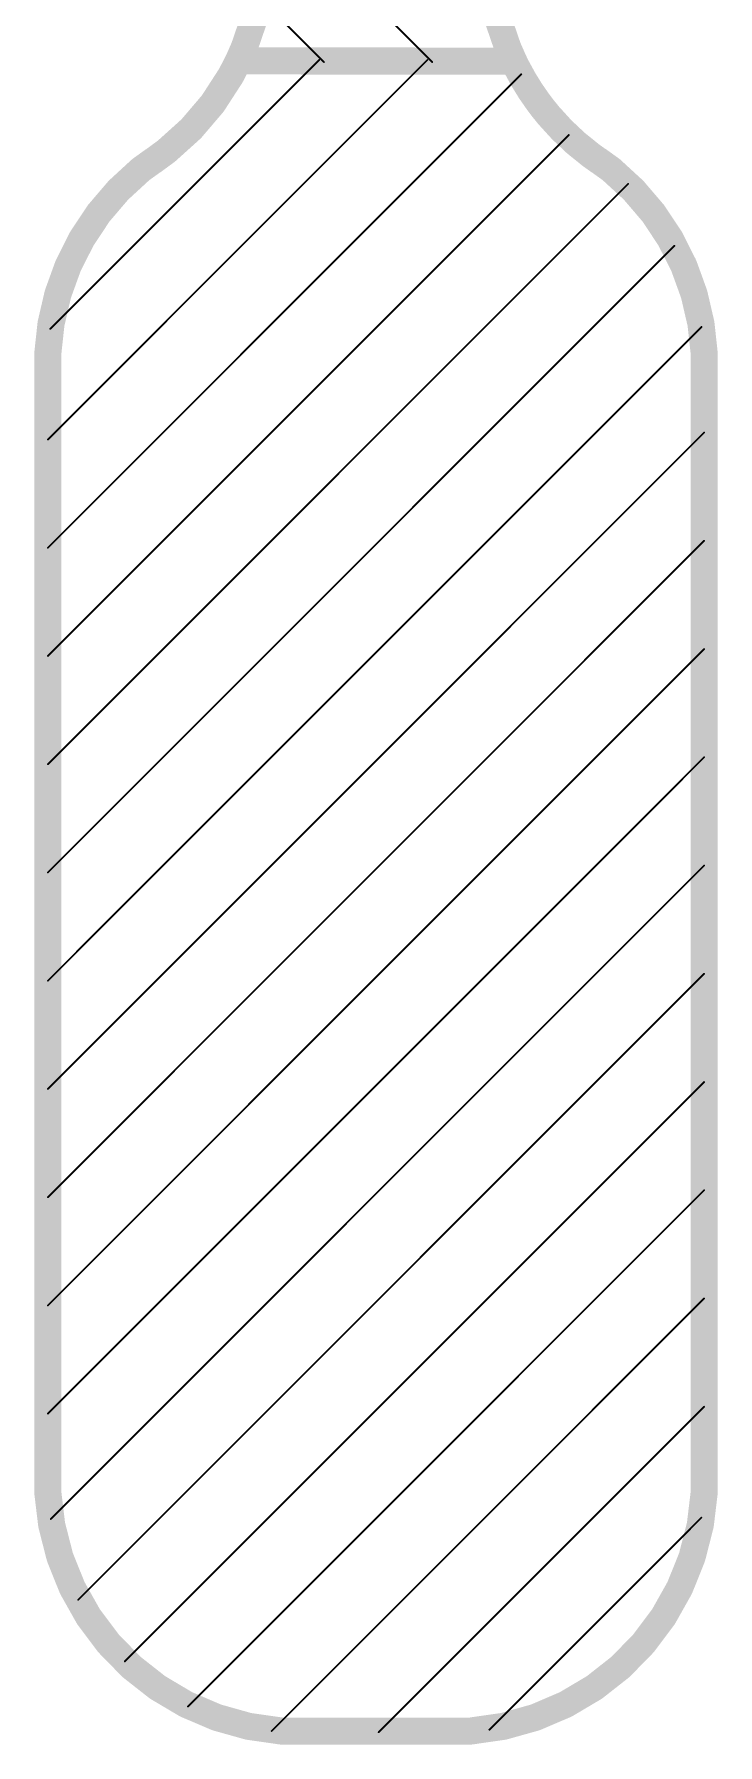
# Model space of a CAD drawing. Header units: inches. Extents: x -4.2 to 12.6, y -6.1 to 3.
# Drawn here: x 10.633 to 11.012, y -3.154 to -2.206 of the extents above; entities that cross this region are included whole.
import ezdxf

# ---------------------------------------------------------------- set-up
doc = ezdxf.new("R2010")
doc.units = ezdxf.units.IN
doc.header["$MEASUREMENT"] = 0
doc.layers.add('Dimension', color=6, linetype='Continuous')

msp = doc.modelspace()

# ---------------------------------------------------------------- linework, layer by layer
at = {"layer": 'Dimension'}
for points, const_width in [([(10.7597879, -2.1272666), (10.8537182, -2.2211969)], 0.001), ([(10.7574087, -2.1848874), (10.7937051, -2.2211838)], 0.001), ([(10.7494849, -2.2132842), (10.7546531, -2.1981963)], 0.015), ([(10.8904983, -2.1982481), (10.8956809, -2.2133556)], 0.015), ([(10.7462661, -2.2205836), (10.7494849, -2.2132842)], 0.015), ([(10.8956809, -2.2133556), (10.8989086, -2.2206636)], 0.015), ([(10.7420422, -2.2287653), (10.7462662, -2.2205836)], 0.015), ([(10.7462661, -2.2205836), (10.7462662, -2.2205835)], 0.015), ([(10.7462662, -2.2205835), (10.8989086, -2.2206636)], 0.015), ([(10.7462662, -2.2205836), (10.8989087, -2.2206635)], 0.015), ([(10.8989086, -2.2206636), (10.8989087, -2.2206635)], 0.015), ([(10.8989086, -2.2206636), (10.9006009, -2.2240962)], 0.015), ([(10.9006009, -2.2240962), (10.904263, -2.2308165)], 0.015), ([(10.6406502, -2.4904348), (10.903124, -2.227961)], 0.001), ([(10.6406506, -2.4304344), (10.8510199, -2.2200651)], 0.001), ([(10.6419799, -2.3691051), (10.7910329, -2.2200521)], 0.001), ([(10.7320318, -2.2442106), (10.7420422, -2.2287653)], 0.015), ([(10.904263, -2.2308165), (10.9082862, -2.2373271)], 0.015), ([(10.7200854, -2.2582123), (10.7320318, -2.2442106)], 0.015), ([(10.9082862, -2.2373271), (10.9126584, -2.2436086)], 0.015), ([(10.9126584, -2.2436086), (10.9149715, -2.2466576)], 0.015), ([(10.9149715, -2.2466576), (10.918356, -2.2508277)], 0.015), ([(10.918356, -2.2508277), (10.9255914, -2.2587642)], 0.015), ([(10.7064087, -2.2705295), (10.7200854, -2.2582123)], 0.015), ([(10.9255914, -2.2587642), (10.9334126, -2.266124)], 0.015), ([(10.6406497, -2.5504353), (10.9294527, -2.2616323)], 0.001), ([(10.698994, -2.2759889), (10.7064087, -2.2705295)], 0.015), ([(10.9334126, -2.266124), (10.941774, -2.272864)], 0.015), ([(10.941774, -2.272864), (10.9461421, -2.275989)], 0.015), ([(10.6797509, -2.2922351), (10.6921286, -2.2808462)], 0.015), ([(10.6921286, -2.2808462), (10.6989535, -2.2759319)], 0.015), ([(10.6989535, -2.2759319), (10.698994, -2.2759888)], 0.015), ([(10.698994, -2.2759889), (10.698994, -2.2759888)], 0.015), ([(10.9461421, -2.275989), (10.9461835, -2.2759327)], 0.015), ([(10.9461834, -2.2759328), (10.9461835, -2.2759327)], 0.015), ([(10.9461834, -2.2759328), (10.9530076, -2.2808465)], 0.015), ([(10.9530076, -2.2808465), (10.9653843, -2.2922342)], 0.015), ([(10.6688224, -2.3050212), (10.6797509, -2.2922351)], 0.015), ([(10.9653843, -2.2922342), (10.976312, -2.3050187)], 0.015), ([(10.6406493, -2.6104357), (10.9623802, -2.2887048)], 0.001), ([(10.6594997, -2.3190213), (10.6688224, -2.3050212)], 0.015), ([(10.976312, -2.3050187), (10.9856342, -2.3190172)], 0.015), ([(10.6519164, -2.334035), (10.6594997, -2.3190213)], 0.015), ([(10.9856342, -2.3190172), (10.9932174, -2.3340291)], 0.015), ([(10.6406488, -2.6704362), (10.9880503, -2.3230347)], 0.001), ([(10.6461812, -2.3498471), (10.6519164, -2.334035)], 0.015), ([(10.9932174, -2.3340291), (10.9989529, -2.3498394)], 0.015), ([(10.6423761, -2.3662312), (10.6461812, -2.3498471)], 0.015), ([(10.9989529, -2.3498394), (11.0027586, -2.3662216)], 0.015), ([(10.6405557, -2.3829525), (10.6423761, -2.3662312)], 0.015), ([(11.0027586, -2.3662216), (11.0045801, -2.3829412)], 0.015), ([(10.6406484, -2.7304366), (11.0030406, -2.3680444)], 0.001), ([(10.6405557, -2.3829525), (10.6406509, -2.391362)], 0.015), ([(11.0044856, -2.3913499), (11.0045801, -2.3829412)], 0.015), ([(10.6406463, -3.0046251), (10.6406509, -2.3913619)], 0.015), ([(10.6406509, -2.391362), (10.6406509, -2.3913619)], 0.015), ([(11.0044856, -2.3913499), (11.0044858, -3.0046271)], 0.015), ([(10.6406479, -2.7904371), (11.0044856, -2.4265994)], 0.001), ([(10.6406475, -2.8504375), (11.0044856, -2.4865994)], 0.001), ([(10.640647, -2.910438), (11.0044857, -2.5465993)], 0.001), ([(10.6406466, -2.9704384), (11.0044857, -2.6065993)], 0.001), ([(10.6422555, -3.0288295), (11.0044857, -2.6665993)], 0.001), ([(10.6574593, -3.0736257), (11.0044857, -2.7265993)], 0.001), ([(10.6832956, -3.1077894), (11.0044857, -2.7865993)], 0.001), ([(10.7183071, -3.1327779), (11.0044857, -2.8465993)], 0.001), ([(10.7647083, -3.1463767), (11.0044858, -2.9065992)], 0.001), ([(10.8240479, -3.1470371), (11.0044858, -2.9665992)], 0.001), ([(10.6405429, -3.0138205), (10.6406463, -3.0046251)], 0.015), ([(11.0044858, -3.0046272), (11.0044858, -3.0046271)], 0.015), ([(11.0044858, -3.0046272), (11.0045891, -3.0138225)], 0.015), ([(10.6405429, -3.0138205), (10.6427384, -3.0320807)], 0.015), ([(11.0023936, -3.0320826), (11.0045891, -3.0138225)], 0.015), ([(10.6427384, -3.0320807), (10.6472985, -3.0498982)], 0.015), ([(10.9978334, -3.0498999), (11.0023936, -3.0320826)], 0.015), ([(10.8854236, -3.1456614), (11.0029617, -3.0281233)], 0.001), ([(10.6472985, -3.0498982), (10.6541452, -3.066968)], 0.015), ([(10.9909866, -3.0669695), (10.9978334, -3.0498999)], 0.015), ([(10.6541452, -3.066968), (10.6631614, -3.0829982)], 0.015), ([(10.9819704, -3.0829995), (10.9909866, -3.0669695)], 0.015), ([(10.6631614, -3.0829982), (10.6741929, -3.0977143)], 0.015), ([(10.9709389, -3.0977155), (10.9819704, -3.0829995)], 0.015), ([(10.6741929, -3.0977143), (10.6870508, -3.1108646)], 0.015), ([(10.958081, -3.1108656), (10.9709389, -3.0977155)], 0.015), ([(10.6870508, -3.1108646), (10.7015151, -3.1222241)], 0.015), ([(10.9436166, -3.122225), (10.958081, -3.1108656)], 0.015), ([(10.7015151, -3.1222241), (10.7173385, -3.1315985)], 0.015), ([(10.9277933, -3.1315992), (10.9436166, -3.122225)], 0.015), ([(10.7173385, -3.1315985), (10.73425, -3.1388274)], 0.015), ([(10.9108818, -3.1388278), (10.9277933, -3.1315992)], 0.015), ([(10.73425, -3.1388274), (10.7519604, -3.143787)], 0.015), ([(10.7519604, -3.143787), (10.7701667, -3.1463924)], 0.015), ([(10.8749654, -3.1463926), (10.8931715, -3.1437873)], 0.015), ([(10.8931715, -3.1437873), (10.9108818, -3.1388278)], 0.015), ([(10.7701667, -3.1463924), (10.779362, -3.1464959)], 0.015), ([(10.779362, -3.1464959), (10.7793621, -3.1464959)], 0.015), ([(10.7793621, -3.1464959), (10.8657701, -3.1464959)], 0.015), ([(10.8657701, -3.1464959), (10.8749654, -3.1463926)], 0.015)]:
    msp.add_lwpolyline(points, dxfattribs=dict(at, const_width=const_width))
for points, const_width in [([(10.7457349, -2.2132842, 1), (10.7532349, -2.2132842, 1)], 0.0075), ([(10.7457349, -2.2132842, 1), (10.7532349, -2.2132842, 1)], 0.0075), ([(10.8919309, -2.2133556, 1), (10.8994309, -2.2133556, 1)], 0.0075), ([(10.8919309, -2.2133556, 1), (10.8994309, -2.2133556, 1)], 0.0075), ([(10.7425161, -2.2205836, 1), (10.7500161, -2.2205836, 1)], 0.0075), ([(10.7425161, -2.2205836, 1), (10.7500161, -2.2205836, 1)], 0.0075), ([(10.7425162, -2.2205835, 1), (10.7500162, -2.2205835, 1)], 0.0075), ([(10.7425162, -2.2205835, 1), (10.7500162, -2.2205835, 1)], 0.0075), ([(10.7425162, -2.2205836, 1), (10.7500162, -2.2205836, 1)], 0.0075), ([(10.7425162, -2.2205836, 1), (10.7500162, -2.2205836, 1)], 0.0075), ([(10.8951586, -2.2206636, 1), (10.9026586, -2.2206636, 1)], 0.0075), ([(10.8951586, -2.2206636, 1), (10.9026586, -2.2206636, 1)], 0.0075), ([(10.8951586, -2.2206636, 1), (10.9026586, -2.2206636, 1)], 0.0075), ([(10.8951586, -2.2206636, 1), (10.9026586, -2.2206636, 1)], 0.0075), ([(10.8951587, -2.2206635, 1), (10.9026587, -2.2206635, 1)], 0.0075), ([(10.8951587, -2.2206635, 1), (10.9026587, -2.2206635, 1)], 0.0075), ([(10.8968509, -2.2240962, 1), (10.9043509, -2.2240962, 1)], 0.0075), ([(10.8968509, -2.2240962, 1), (10.9043509, -2.2240962, 1)], 0.0075), ([(10.7382922, -2.2287653, 1), (10.7457922, -2.2287653, 1)], 0.0075), ([(10.7382922, -2.2287653, 1), (10.7457922, -2.2287653, 1)], 0.0075), ([(10.7907829, -2.2200521, 1), (10.7912829, -2.2200521, 1)], 0.0005), ([(10.7934551, -2.2211838, 1), (10.7939551, -2.2211838, 1)], 0.0005), ([(10.8507699, -2.2200651, 1), (10.8512699, -2.2200651, 1)], 0.0005), ([(10.8534682, -2.2211969, 1), (10.8539682, -2.2211969, 1)], 0.0005), ([(10.900513, -2.2308165, 1), (10.908013, -2.2308165, 1)], 0.0075), ([(10.900513, -2.2308165, 1), (10.908013, -2.2308165, 1)], 0.0075), ([(10.902874, -2.227961, 1), (10.903374, -2.227961, 1)], 0.0005), ([(10.7282818, -2.2442106, 1), (10.7357818, -2.2442106, 1)], 0.0075), ([(10.7282818, -2.2442106, 1), (10.7357818, -2.2442106, 1)], 0.0075), ([(10.9045362, -2.2373271, 1), (10.9120362, -2.2373271, 1)], 0.0075), ([(10.9045362, -2.2373271, 1), (10.9120362, -2.2373271, 1)], 0.0075), ([(10.9089084, -2.2436086, 1), (10.9164084, -2.2436086, 1)], 0.0075), ([(10.9089084, -2.2436086, 1), (10.9164084, -2.2436086, 1)], 0.0075), ([(10.9112215, -2.2466576, 1), (10.9187215, -2.2466576, 1)], 0.0075), ([(10.9112215, -2.2466576, 1), (10.9187215, -2.2466576, 1)], 0.0075), ([(10.914606, -2.2508277, 1), (10.922106, -2.2508277, 1)], 0.0075), ([(10.914606, -2.2508277, 1), (10.922106, -2.2508277, 1)], 0.0075), ([(10.7163354, -2.2582123, 1), (10.7238354, -2.2582123, 1)], 0.0075), ([(10.7163354, -2.2582123, 1), (10.7238354, -2.2582123, 1)], 0.0075), ([(10.9218414, -2.2587642, 1), (10.9293414, -2.2587642, 1)], 0.0075), ([(10.9218414, -2.2587642, 1), (10.9293414, -2.2587642, 1)], 0.0075), ([(10.7026587, -2.2705295, 1), (10.7101587, -2.2705295, 1)], 0.0075), ([(10.7026587, -2.2705295, 1), (10.7101587, -2.2705295, 1)], 0.0075), ([(10.9296626, -2.266124, 1), (10.9371626, -2.266124, 1)], 0.0075), ([(10.9296626, -2.266124, 1), (10.9371626, -2.266124, 1)], 0.0075), ([(10.9292027, -2.2616323, 1), (10.9297027, -2.2616323, 1)], 0.0005), ([(10.938024, -2.272864, 1), (10.945524, -2.272864, 1)], 0.0075), ([(10.938024, -2.272864, 1), (10.945524, -2.272864, 1)], 0.0075), ([(10.6883786, -2.2808462, 1), (10.6958786, -2.2808462, 1)], 0.0075), ([(10.6883786, -2.2808462, 1), (10.6958786, -2.2808462, 1)], 0.0075), ([(10.6952035, -2.2759319, 1), (10.7027035, -2.2759319, 1)], 0.0075), ([(10.6952035, -2.2759319, 1), (10.7027035, -2.2759319, 1)], 0.0075), ([(10.695244, -2.2759888, 1), (10.702744, -2.2759888, 1)], 0.0075), ([(10.695244, -2.2759888, 1), (10.702744, -2.2759888, 1)], 0.0075), ([(10.695244, -2.2759889, 1), (10.702744, -2.2759889, 1)], 0.0075), ([(10.695244, -2.2759889, 1), (10.702744, -2.2759889, 1)], 0.0075), ([(10.9423921, -2.275989, 1), (10.9498921, -2.275989, 1)], 0.0075), ([(10.9423921, -2.275989, 1), (10.9498921, -2.275989, 1)], 0.0075), ([(10.9424334, -2.2759328, 1), (10.9499334, -2.2759328, 1)], 0.0075), ([(10.9424334, -2.2759328, 1), (10.9499334, -2.2759328, 1)], 0.0075), ([(10.9424335, -2.2759327, 1), (10.9499335, -2.2759327, 1)], 0.0075), ([(10.9424335, -2.2759327, 1), (10.9499335, -2.2759327, 1)], 0.0075), ([(10.9492576, -2.2808465, 1), (10.9567576, -2.2808465, 1)], 0.0075), ([(10.9492576, -2.2808465, 1), (10.9567576, -2.2808465, 1)], 0.0075), ([(10.6760009, -2.2922351, 1), (10.6835009, -2.2922351, 1)], 0.0075), ([(10.6760009, -2.2922351, 1), (10.6835009, -2.2922351, 1)], 0.0075), ([(10.9616343, -2.2922342, 1), (10.9691343, -2.2922342, 1)], 0.0075), ([(10.9616343, -2.2922342, 1), (10.9691343, -2.2922342, 1)], 0.0075), ([(10.9621302, -2.2887048, 1), (10.9626302, -2.2887048, 1)], 0.0005), ([(10.6650724, -2.3050212, 1), (10.6725724, -2.3050212, 1)], 0.0075), ([(10.6650724, -2.3050212, 1), (10.6725724, -2.3050212, 1)], 0.0075), ([(10.972562, -2.3050187, 1), (10.980062, -2.3050187, 1)], 0.0075), ([(10.972562, -2.3050187, 1), (10.980062, -2.3050187, 1)], 0.0075), ([(10.6557497, -2.3190213, 1), (10.6632497, -2.3190213, 1)], 0.0075), ([(10.6557497, -2.3190213, 1), (10.6632497, -2.3190213, 1)], 0.0075), ([(10.9818842, -2.3190172, 1), (10.9893842, -2.3190172, 1)], 0.0075), ([(10.9818842, -2.3190172, 1), (10.9893842, -2.3190172, 1)], 0.0075), ([(10.9878003, -2.3230347, 1), (10.9883003, -2.3230347, 1)], 0.0005), ([(10.6481664, -2.334035, 1), (10.6556664, -2.334035, 1)], 0.0075), ([(10.6481664, -2.334035, 1), (10.6556664, -2.334035, 1)], 0.0075), ([(10.9894674, -2.3340291, 1), (10.9969674, -2.3340291, 1)], 0.0075), ([(10.9894674, -2.3340291, 1), (10.9969674, -2.3340291, 1)], 0.0075), ([(10.6424312, -2.3498471, 1), (10.6499312, -2.3498471, 1)], 0.0075), ([(10.6424312, -2.3498471, 1), (10.6499312, -2.3498471, 1)], 0.0075), ([(10.9952029, -2.3498394, 1), (11.0027029, -2.3498394, 1)], 0.0075), ([(10.9952029, -2.3498394, 1), (11.0027029, -2.3498394, 1)], 0.0075), ([(10.6386261, -2.3662312, 1), (10.6461261, -2.3662312, 1)], 0.0075), ([(10.6386261, -2.3662312, 1), (10.6461261, -2.3662312, 1)], 0.0075), ([(10.9990086, -2.3662216, 1), (11.0065086, -2.3662216, 1)], 0.0075), ([(10.9990086, -2.3662216, 1), (11.0065086, -2.3662216, 1)], 0.0075), ([(10.6417299, -2.3691051, 1), (10.6422299, -2.3691051, 1)], 0.0005), ([(11.0027906, -2.3680444, 1), (11.0032906, -2.3680444, 1)], 0.0005), ([(10.6368057, -2.3829525, 1), (10.6443057, -2.3829525, 1)], 0.0075), ([(10.6368057, -2.3829525, 1), (10.6443057, -2.3829525, 1)], 0.0075), ([(11.0008301, -2.3829412, 1), (11.0083301, -2.3829412, 1)], 0.0075), ([(11.0008301, -2.3829412, 1), (11.0083301, -2.3829412, 1)], 0.0075), ([(10.6369009, -2.3913619, 1), (10.6444009, -2.3913619, 1)], 0.0075), ([(10.6369009, -2.3913619, 1), (10.6444009, -2.3913619, 1)], 0.0075), ([(10.6369009, -2.391362, 1), (10.6444009, -2.391362, 1)], 0.0075), ([(10.6369009, -2.391362, 1), (10.6444009, -2.391362, 1)], 0.0075), ([(11.0007356, -2.3913499, 1), (11.0082356, -2.3913499, 1)], 0.0075), ([(11.0007356, -2.3913499, 1), (11.0082356, -2.3913499, 1)], 0.0075), ([(11.0042356, -2.4265994, 1), (11.0047356, -2.4265994, 1)], 0.0005), ([(10.6404006, -2.4304344, 1), (10.6409006, -2.4304344, 1)], 0.0005), ([(10.6404002, -2.4904348, 1), (10.6409002, -2.4904348, 1)], 0.0005), ([(11.0042356, -2.4865994, 1), (11.0047356, -2.4865994, 1)], 0.0005), ([(10.6403997, -2.5504353, 1), (10.6408997, -2.5504353, 1)], 0.0005), ([(11.0042357, -2.5465993, 1), (11.0047357, -2.5465993, 1)], 0.0005), ([(11.0042357, -2.6065993, 1), (11.0047357, -2.6065993, 1)], 0.0005), ([(10.6403993, -2.6104357, 1), (10.6408993, -2.6104357, 1)], 0.0005), ([(10.6403988, -2.6704362, 1), (10.6408988, -2.6704362, 1)], 0.0005), ([(11.0042357, -2.6665993, 1), (11.0047357, -2.6665993, 1)], 0.0005), ([(10.6403984, -2.7304366, 1), (10.6408984, -2.7304366, 1)], 0.0005), ([(11.0042357, -2.7265993, 1), (11.0047357, -2.7265993, 1)], 0.0005), ([(11.0042357, -2.7865993, 1), (11.0047357, -2.7865993, 1)], 0.0005), ([(10.6403979, -2.7904371, 1), (10.6408979, -2.7904371, 1)], 0.0005), ([(10.6403975, -2.8504375, 1), (10.6408975, -2.8504375, 1)], 0.0005), ([(11.0042357, -2.8465993, 1), (11.0047357, -2.8465993, 1)], 0.0005), ([(10.640397, -2.910438, 1), (10.640897, -2.910438, 1)], 0.0005), ([(11.0042358, -2.9065992, 1), (11.0047358, -2.9065992, 1)], 0.0005), ([(11.0042358, -2.9665992, 1), (11.0047358, -2.9665992, 1)], 0.0005), ([(10.6403966, -2.9704384, 1), (10.6408966, -2.9704384, 1)], 0.0005), ([(10.6368963, -3.0046251, 1), (10.6443963, -3.0046251, 1)], 0.0075), ([(10.6368963, -3.0046251, 1), (10.6443963, -3.0046251, 1)], 0.0075), ([(11.0007358, -3.0046271, 1), (11.0082358, -3.0046271, 1)], 0.0075), ([(11.0007358, -3.0046271, 1), (11.0082358, -3.0046271, 1)], 0.0075), ([(11.0007358, -3.0046272, 1), (11.0082358, -3.0046272, 1)], 0.0075), ([(11.0007358, -3.0046272, 1), (11.0082358, -3.0046272, 1)], 0.0075), ([(10.6367929, -3.0138205, 1), (10.6442929, -3.0138205, 1)], 0.0075), ([(10.6367929, -3.0138205, 1), (10.6442929, -3.0138205, 1)], 0.0075), ([(11.0008391, -3.0138225, 1), (11.0083391, -3.0138225, 1)], 0.0075), ([(11.0008391, -3.0138225, 1), (11.0083391, -3.0138225, 1)], 0.0075), ([(10.6389884, -3.0320807, 1), (10.6464884, -3.0320807, 1)], 0.0075), ([(10.6389884, -3.0320807, 1), (10.6464884, -3.0320807, 1)], 0.0075), ([(10.9986436, -3.0320826, 1), (11.0061436, -3.0320826, 1)], 0.0075), ([(10.9986436, -3.0320826, 1), (11.0061436, -3.0320826, 1)], 0.0075), ([(10.6420055, -3.0288295, 1), (10.6425055, -3.0288295, 1)], 0.0005), ([(11.0027117, -3.0281233, 1), (11.0032117, -3.0281233, 1)], 0.0005), ([(10.6435485, -3.0498982, 1), (10.6510485, -3.0498982, 1)], 0.0075), ([(10.6435485, -3.0498982, 1), (10.6510485, -3.0498982, 1)], 0.0075), ([(10.9940834, -3.0498999, 1), (11.0015834, -3.0498999, 1)], 0.0075), ([(10.9940834, -3.0498999, 1), (11.0015834, -3.0498999, 1)], 0.0075), ([(10.6503952, -3.066968, 1), (10.6578952, -3.066968, 1)], 0.0075), ([(10.6503952, -3.066968, 1), (10.6578952, -3.066968, 1)], 0.0075), ([(10.9872366, -3.0669695, 1), (10.9947366, -3.0669695, 1)], 0.0075), ([(10.9872366, -3.0669695, 1), (10.9947366, -3.0669695, 1)], 0.0075), ([(10.6594114, -3.0829982, 1), (10.6669114, -3.0829982, 1)], 0.0075), ([(10.6594114, -3.0829982, 1), (10.6669114, -3.0829982, 1)], 0.0075), ([(10.6572093, -3.0736257, 1), (10.6577093, -3.0736257, 1)], 0.0005), ([(10.9782204, -3.0829995, 1), (10.9857204, -3.0829995, 1)], 0.0075), ([(10.9782204, -3.0829995, 1), (10.9857204, -3.0829995, 1)], 0.0075), ([(10.6704429, -3.0977143, 1), (10.6779429, -3.0977143, 1)], 0.0075), ([(10.6704429, -3.0977143, 1), (10.6779429, -3.0977143, 1)], 0.0075), ([(10.9671889, -3.0977155, 1), (10.9746889, -3.0977155, 1)], 0.0075), ([(10.9671889, -3.0977155, 1), (10.9746889, -3.0977155, 1)], 0.0075), ([(10.6833008, -3.1108646, 1), (10.6908008, -3.1108646, 1)], 0.0075), ([(10.6833008, -3.1108646, 1), (10.6908008, -3.1108646, 1)], 0.0075), ([(10.6830456, -3.1077894, 1), (10.6835456, -3.1077894, 1)], 0.0005), ([(10.954331, -3.1108656, 1), (10.961831, -3.1108656, 1)], 0.0075), ([(10.954331, -3.1108656, 1), (10.961831, -3.1108656, 1)], 0.0075), ([(10.6977651, -3.1222241, 1), (10.7052651, -3.1222241, 1)], 0.0075), ([(10.6977651, -3.1222241, 1), (10.7052651, -3.1222241, 1)], 0.0075), ([(10.9398666, -3.122225, 1), (10.9473666, -3.122225, 1)], 0.0075), ([(10.9398666, -3.122225, 1), (10.9473666, -3.122225, 1)], 0.0075), ([(10.7135885, -3.1315985, 1), (10.7210885, -3.1315985, 1)], 0.0075), ([(10.7135885, -3.1315985, 1), (10.7210885, -3.1315985, 1)], 0.0075), ([(10.9240433, -3.1315992, 1), (10.9315433, -3.1315992, 1)], 0.0075), ([(10.9240433, -3.1315992, 1), (10.9315433, -3.1315992, 1)], 0.0075), ([(10.7180571, -3.1327779, 1), (10.7185571, -3.1327779, 1)], 0.0005), ([(10.7305, -3.1388274, 1), (10.738, -3.1388274, 1)], 0.0075), ([(10.7305, -3.1388274, 1), (10.738, -3.1388274, 1)], 0.0075), ([(10.7482104, -3.143787, 1), (10.7557104, -3.143787, 1)], 0.0075), ([(10.7482104, -3.143787, 1), (10.7557104, -3.143787, 1)], 0.0075), ([(10.8894215, -3.1437873, 1), (10.8969215, -3.1437873, 1)], 0.0075), ([(10.8894215, -3.1437873, 1), (10.8969215, -3.1437873, 1)], 0.0075), ([(10.9071318, -3.1388278, 1), (10.9146318, -3.1388278, 1)], 0.0075), ([(10.9071318, -3.1388278, 1), (10.9146318, -3.1388278, 1)], 0.0075), ([(10.7664167, -3.1463924, 1), (10.7739167, -3.1463924, 1)], 0.0075), ([(10.7664167, -3.1463924, 1), (10.7739167, -3.1463924, 1)], 0.0075), ([(10.7644583, -3.1463767, 1), (10.7649583, -3.1463767, 1)], 0.0005), ([(10.775612, -3.1464959, 1), (10.783112, -3.1464959, 1)], 0.0075), ([(10.775612, -3.1464959, 1), (10.783112, -3.1464959, 1)], 0.0075), ([(10.7756121, -3.1464959, 1), (10.7831121, -3.1464959, 1)], 0.0075), ([(10.7756121, -3.1464959, 1), (10.7831121, -3.1464959, 1)], 0.0075), ([(10.8237979, -3.1470371, 1), (10.8242979, -3.1470371, 1)], 0.0005), ([(10.8620201, -3.1464959, 1), (10.8695201, -3.1464959, 1)], 0.0075), ([(10.8620201, -3.1464959, 1), (10.8695201, -3.1464959, 1)], 0.0075), ([(10.8712154, -3.1463926, 1), (10.8787154, -3.1463926, 1)], 0.0075), ([(10.8712154, -3.1463926, 1), (10.8787154, -3.1463926, 1)], 0.0075), ([(10.8851736, -3.1456614, 1), (10.8856736, -3.1456614, 1)], 0.0005)]:
    msp.add_lwpolyline(points, format="xyb", close=True, dxfattribs=dict(at, const_width=const_width))

doc.saveas('drawing.dxf')
